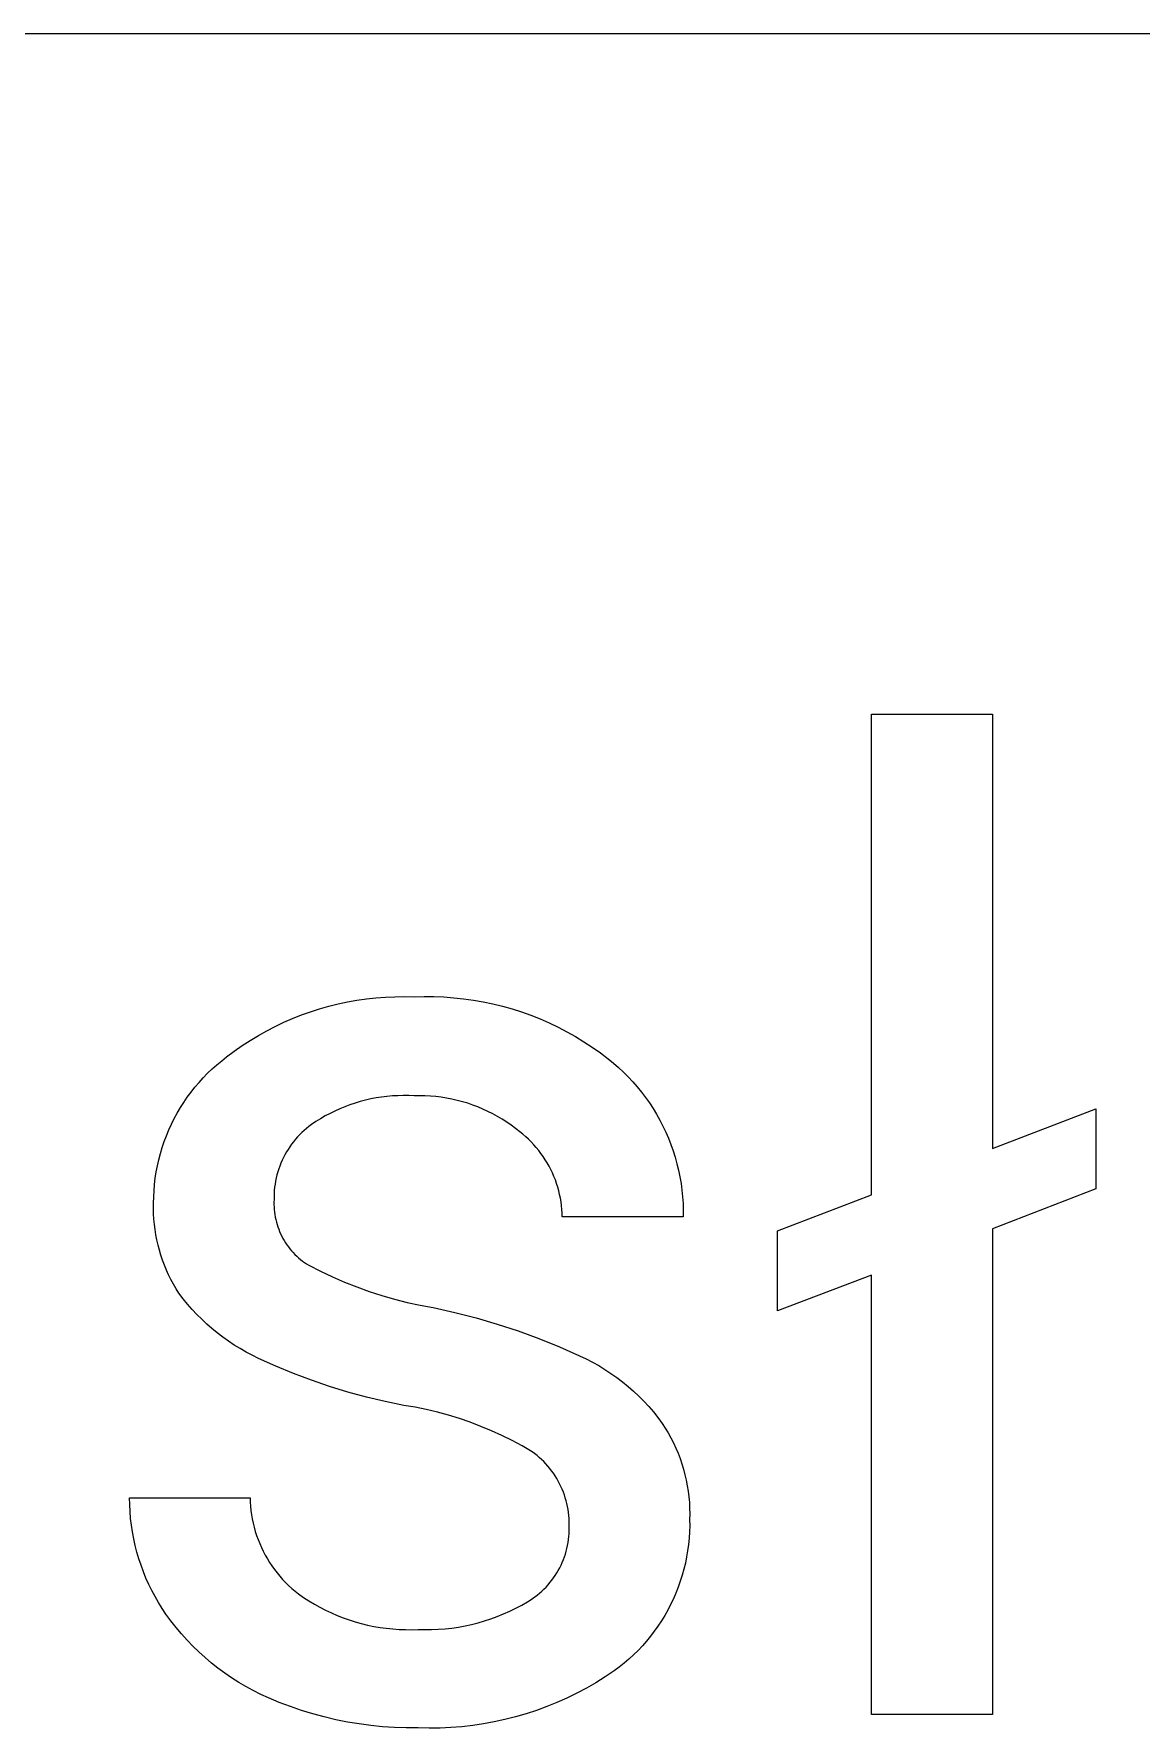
# Model space of a CAD drawing. Header units: millimetres. Extents: x -1519 to 3497, y -297 to 3208.
# Drawn here: x 2277.2 to 2332.7, y 179.1 to 264 of the extents above; entities that cross this region are included whole.
import ezdxf

# ---------------------------------------------------------------- set-up
doc = ezdxf.new("R2010")
doc.units = ezdxf.units.MM
doc.header["$MEASUREMENT"] = 0
doc.layers.add('Domyślny', color=7, linetype='Continuous', true_color=0x000000)

msp = doc.modelspace()

# ---------------------------------------------------------------- linework, layer by layer
at = {"layer": 'Domyślny', "color": 18, "lineweight": 15, "true_color": 0x000000}
for p, q in [((3492.39, 263.982), (1601.48, 263.982)), ((2319.193, 205.824), (2319.193, 229.911)), ((2319.193, 229.911), (2325.257, 229.911)), ((2325.257, 229.911), (2325.257, 208.146)), ((2292.947, 215.496), (2293.418, 215.58)), ((2293.418, 215.58), (2293.893, 215.648)), ((2293.893, 215.648), (2294.369, 215.7)), ((2294.369, 215.7), (2294.847, 215.737)), ((2294.847, 215.737), (2295.326, 215.757)), ((2295.326, 215.757), (2295.805, 215.761)), ((2295.805, 215.761), (2296.284, 215.749)), ((2296.284, 215.749), (2296.78, 215.764)), ((2296.78, 215.764), (2297.276, 215.761)), ((2297.276, 215.761), (2297.772, 215.742)), ((2297.772, 215.742), (2298.267, 215.706)), ((2298.267, 215.706), (2298.761, 215.654)), ((2298.761, 215.654), (2299.252, 215.585)), ((2299.252, 215.585), (2299.741, 215.499)), ((2290.199, 214.666), (2290.644, 214.843)), ((2290.644, 214.843), (2291.096, 215.004)), ((2291.096, 215.004), (2291.552, 215.15)), ((2291.552, 215.15), (2292.013, 215.281)), ((2292.013, 215.281), (2292.478, 215.396)), ((2292.478, 215.396), (2292.947, 215.496)), ((2299.741, 215.499), (2300.227, 215.396)), ((2300.227, 215.396), (2300.709, 215.277)), ((2300.709, 215.277), (2301.187, 215.142)), ((2301.187, 215.142), (2301.659, 214.991)), ((2301.659, 214.991), (2302.127, 214.824)), ((2302.127, 214.824), (2302.588, 214.642)), ((2288.483, 213.815), (2288.901, 214.049)), ((2288.901, 214.049), (2289.327, 214.27)), ((2289.327, 214.27), (2289.759, 214.475)), ((2289.759, 214.475), (2290.199, 214.666)), ((2302.588, 214.642), (2303.043, 214.443)), ((2303.043, 214.443), (2303.491, 214.23)), ((2303.491, 214.23), (2303.932, 214.001)), ((2303.932, 214.001), (2304.365, 213.758)), ((2286.896, 212.743), (2287.279, 213.031)), ((2287.279, 213.031), (2287.672, 213.305)), ((2287.672, 213.305), (2288.073, 213.567)), ((2288.073, 213.567), (2288.483, 213.815)), ((2304.365, 213.758), (2304.789, 213.5)), ((2304.789, 213.5), (2305.204, 213.228)), ((2305.204, 213.228), (2305.61, 212.942)), ((2286.17, 212.139), (2286.405, 212.349)), ((2286.405, 212.349), (2286.647, 212.55)), ((2286.647, 212.55), (2286.896, 212.743)), ((2305.61, 212.942), (2306.005, 212.642)), ((2306.005, 212.642), (2306.266, 212.43)), ((2306.266, 212.43), (2306.52, 212.209)), ((2306.52, 212.209), (2306.766, 211.98)), ((2285.307, 211.224), (2285.511, 211.464)), ((2285.511, 211.464), (2285.723, 211.696)), ((2285.723, 211.696), (2285.943, 211.922)), ((2285.943, 211.922), (2286.17, 212.139)), ((2306.766, 211.98), (2307.004, 211.742)), ((2307.004, 211.742), (2307.234, 211.496)), ((2307.234, 211.496), (2307.455, 211.242)), ((2284.578, 210.199), (2284.747, 210.464)), ((2284.747, 210.464), (2284.925, 210.724)), ((2284.925, 210.724), (2285.111, 210.977)), ((2285.111, 210.977), (2285.307, 211.224)), ((2293.59, 210.505), (2293.329, 210.427)), ((2293.853, 210.574), (2293.59, 210.505)), ((2294.119, 210.634), (2293.853, 210.574)), ((2294.386, 210.685), (2294.119, 210.634)), ((2294.655, 210.727), (2294.386, 210.685)), ((2294.925, 210.76), (2294.655, 210.727)), ((2295.196, 210.784), (2294.925, 210.76)), ((2295.468, 210.798), (2295.196, 210.784)), ((2295.74, 210.804), (2295.468, 210.798)), ((2296.012, 210.801), (2295.74, 210.804)), ((2296.284, 210.788), (2296.012, 210.801)), ((2296.556, 210.793), (2296.284, 210.788)), ((2296.828, 210.789), (2296.556, 210.793)), ((2297.1, 210.775), (2296.828, 210.789)), ((2297.372, 210.751), (2297.1, 210.775)), ((2297.642, 210.719), (2297.372, 210.751)), ((2297.911, 210.677), (2297.642, 210.719)), ((2298.179, 210.625), (2297.911, 210.677)), ((2298.444, 210.565), (2298.179, 210.625)), ((2298.707, 210.495), (2298.444, 210.565)), ((2298.968, 210.416), (2298.707, 210.495)), ((2307.455, 211.242), (2307.667, 210.981)), ((2307.667, 210.981), (2307.871, 210.713)), ((2307.871, 210.713), (2308.064, 210.438)), ((2284.127, 209.369), (2284.268, 209.651)), ((2284.268, 209.651), (2284.418, 209.927)), ((2284.418, 209.927), (2284.578, 210.199)), ((2291.596, 209.647), (2291.365, 209.503)), ((2291.832, 209.783), (2291.596, 209.647)), ((2292.072, 209.911), (2291.832, 209.783)), ((2292.316, 210.031), (2292.072, 209.911)), ((2292.564, 210.143), (2292.316, 210.031)), ((2292.816, 210.246), (2292.564, 210.143)), ((2293.071, 210.341), (2292.816, 210.246)), ((2293.329, 210.427), (2293.071, 210.341)), ((2299.226, 210.328), (2298.968, 210.416)), ((2299.48, 210.232), (2299.226, 210.328)), ((2299.731, 210.126), (2299.48, 210.232)), ((2299.979, 210.012), (2299.731, 210.126)), ((2300.222, 209.889), (2299.979, 210.012)), ((2300.461, 209.758), (2300.222, 209.889)), ((2300.695, 209.619), (2300.461, 209.758)), ((2300.924, 209.472), (2300.695, 209.619)), ((2308.064, 210.438), (2308.249, 210.157)), ((2308.249, 210.157), (2308.424, 209.869)), ((2308.424, 209.869), (2308.588, 209.576)), ((2325.257, 208.146), (2330.418, 210.133)), ((2330.418, 210.133), (2330.418, 206.125)), ((2283.765, 208.497), (2283.876, 208.792)), ((2283.876, 208.792), (2283.997, 209.083)), ((2283.997, 209.083), (2284.127, 209.369)), ((2290.549, 208.843), (2290.442, 208.73)), ((2290.66, 208.953), (2290.549, 208.843)), ((2290.774, 209.059), (2290.66, 208.953)), ((2290.892, 209.161), (2290.774, 209.059)), ((2291.014, 209.258), (2290.892, 209.161)), ((2291.139, 209.352), (2291.014, 209.258)), ((2291.365, 209.503), (2291.139, 209.352)), ((2301.148, 209.317), (2300.924, 209.472)), ((2301.366, 209.154), (2301.148, 209.317)), ((2301.579, 208.984), (2301.366, 209.154)), ((2301.727, 208.866), (2301.579, 208.984)), ((2301.871, 208.743), (2301.727, 208.866)), ((2308.588, 209.576), (2308.743, 209.277)), ((2308.743, 209.277), (2308.887, 208.973)), ((2308.887, 208.973), (2309.021, 208.665)), ((2283.575, 207.897), (2283.665, 208.199)), ((2283.665, 208.199), (2283.765, 208.497)), ((2289.888, 207.978), (2289.811, 207.842)), ((2289.969, 208.111), (2289.888, 207.978)), ((2290.055, 208.241), (2289.969, 208.111)), ((2290.146, 208.368), (2290.055, 208.241)), ((2290.24, 208.492), (2290.146, 208.368)), ((2290.339, 208.613), (2290.24, 208.492)), ((2290.442, 208.73), (2290.339, 208.613)), ((2302.01, 208.614), (2301.871, 208.743)), ((2302.145, 208.482), (2302.01, 208.614)), ((2302.275, 208.344), (2302.145, 208.482)), ((2302.4, 208.202), (2302.275, 208.344)), ((2302.521, 208.056), (2302.4, 208.202)), ((2302.636, 207.905), (2302.521, 208.056)), ((2309.021, 208.665), (2309.144, 208.351)), ((2309.144, 208.351), (2309.256, 208.034)), ((2309.256, 208.034), (2309.358, 207.714)), ((2283.368, 206.976), (2283.426, 207.286)), ((2283.426, 207.286), (2283.495, 207.593)), ((2283.495, 207.593), (2283.575, 207.897)), ((2289.501, 207.128), (2289.454, 206.979)), ((2289.553, 207.275), (2289.501, 207.128)), ((2289.61, 207.42), (2289.553, 207.275)), ((2289.672, 207.563), (2289.61, 207.42)), ((2289.74, 207.703), (2289.672, 207.563)), ((2289.811, 207.842), (2289.74, 207.703)), ((2302.745, 207.751), (2302.636, 207.905)), ((2302.85, 207.593), (2302.745, 207.751)), ((2302.949, 207.431), (2302.85, 207.593)), ((2303.042, 207.266), (2302.949, 207.431)), ((2303.129, 207.098), (2303.042, 207.266)), ((2303.211, 206.927), (2303.129, 207.098)), ((2309.358, 207.714), (2309.448, 207.389)), ((2309.448, 207.389), (2309.528, 207.062)), ((2309.528, 207.062), (2309.595, 206.733)), ((2283.258, 206.039), (2283.284, 206.352)), ((2283.284, 206.352), (2283.32, 206.665)), ((2283.32, 206.665), (2283.368, 206.976)), ((2289.297, 206.216), (2289.282, 206.061)), ((2289.318, 206.371), (2289.297, 206.216)), ((2289.344, 206.524), (2289.318, 206.371)), ((2289.376, 206.677), (2289.344, 206.524)), ((2289.412, 206.829), (2289.376, 206.677)), ((2289.454, 206.979), (2289.412, 206.829)), ((2303.286, 206.754), (2303.211, 206.927)), ((2303.356, 206.577), (2303.286, 206.754)), ((2303.419, 206.399), (2303.356, 206.577)), ((2303.476, 206.218), (2303.419, 206.399)), ((2303.526, 206.036), (2303.476, 206.218)), ((2309.595, 206.733), (2309.652, 206.401)), ((2309.652, 206.401), (2309.697, 206.068)), ((2283.235, 205.145), (2283.238, 205.41)), ((2283.238, 205.41), (2283.242, 205.724)), ((2283.242, 205.724), (2283.258, 206.039)), ((2289.268, 205.593), (2289.264, 205.467)), ((2289.264, 205.467), (2289.264, 205.341)), ((2289.272, 205.905), (2289.267, 205.749)), ((2289.267, 205.749), (2289.268, 205.593)), ((2289.282, 206.061), (2289.272, 205.905)), ((2303.571, 205.852), (2303.526, 206.036)), ((2303.609, 205.666), (2303.571, 205.852)), ((2303.64, 205.479), (2303.609, 205.666)), ((2303.665, 205.292), (2303.64, 205.479)), ((2309.697, 206.068), (2309.731, 205.733)), ((2309.731, 205.733), (2309.754, 205.397)), ((2309.754, 205.397), (2309.764, 205.061)), ((2314.483, 204.037), (2319.193, 205.824)), ((2330.418, 206.125), (2325.257, 204.137)), ((2283.24, 204.881), (2283.235, 205.145)), ((2283.255, 204.617), (2283.24, 204.881)), ((2283.278, 204.354), (2283.255, 204.617)), ((2289.264, 205.341), (2289.268, 205.215)), ((2289.268, 205.215), (2289.276, 205.09)), ((2289.276, 205.09), (2289.289, 204.964)), ((2289.289, 204.964), (2289.307, 204.839)), ((2289.307, 204.839), (2289.328, 204.715)), ((2289.328, 204.715), (2289.354, 204.592)), ((2289.354, 204.592), (2289.385, 204.47)), ((2303.683, 205.103), (2303.665, 205.292)), ((2303.695, 204.914), (2303.683, 205.103)), ((2303.7, 204.725), (2303.695, 204.914)), ((2309.764, 204.725), (2303.7, 204.725)), ((2309.764, 205.061), (2309.764, 204.725)), ((2283.31, 204.091), (2283.278, 204.354)), ((2283.351, 203.83), (2283.31, 204.091)), ((2283.401, 203.571), (2283.351, 203.83)), ((2289.385, 204.47), (2289.419, 204.348)), ((2289.419, 204.348), (2289.458, 204.228)), ((2289.458, 204.228), (2289.501, 204.11)), ((2289.501, 204.11), (2289.548, 203.993)), ((2289.548, 203.993), (2289.599, 203.878)), ((2289.599, 203.878), (2289.654, 203.764)), ((2289.654, 203.764), (2289.712, 203.653)), ((2314.483, 200.028), (2314.483, 204.037)), ((2325.257, 204.137), (2325.257, 179.799)), ((2283.46, 203.313), (2283.401, 203.571)), ((2283.527, 203.057), (2283.46, 203.313)), ((2283.603, 202.804), (2283.527, 203.057)), ((2289.712, 203.653), (2289.775, 203.543)), ((2289.775, 203.543), (2289.841, 203.436)), ((2289.841, 203.436), (2289.912, 203.332)), ((2289.912, 203.332), (2289.985, 203.229)), ((2289.985, 203.229), (2290.063, 203.13)), ((2290.063, 203.13), (2290.143, 203.033)), ((2290.143, 203.033), (2290.227, 202.939)), ((2290.227, 202.939), (2290.314, 202.848)), ((2290.314, 202.848), (2290.405, 202.76)), ((2283.688, 202.554), (2283.603, 202.804)), ((2283.78, 202.306), (2283.688, 202.554)), ((2283.882, 202.062), (2283.78, 202.306)), ((2283.991, 201.821), (2283.882, 202.062)), ((2290.405, 202.76), (2290.498, 202.675)), ((2290.498, 202.675), (2290.594, 202.594)), ((2290.594, 202.594), (2290.693, 202.516)), ((2290.693, 202.516), (2290.795, 202.441)), ((2290.795, 202.441), (2290.899, 202.37)), ((2290.899, 202.37), (2291.005, 202.303)), ((2291.005, 202.303), (2291.594, 202.003)), ((2291.594, 202.003), (2292.193, 201.723)), ((2284.108, 201.584), (2283.991, 201.821)), ((2284.234, 201.352), (2284.108, 201.584)), ((2284.367, 201.123), (2284.234, 201.352)), ((2284.508, 200.9), (2284.367, 201.123)), ((2292.193, 201.723), (2292.8, 201.461)), ((2292.8, 201.461), (2293.415, 201.219)), ((2293.415, 201.219), (2294.037, 200.996)), ((2319.193, 201.815), (2314.483, 200.028)), ((2319.193, 179.799), (2319.193, 201.815)), ((2284.718, 200.624), (2284.508, 200.9)), ((2284.937, 200.356), (2284.718, 200.624)), ((2285.164, 200.096), (2284.937, 200.356)), ((2294.037, 200.996), (2294.666, 200.793)), ((2294.666, 200.793), (2295.301, 200.609)), ((2295.301, 200.609), (2295.941, 200.446)), ((2295.941, 200.446), (2296.586, 200.304)), ((2296.586, 200.304), (2297.236, 200.181)), ((2285.401, 199.843), (2285.164, 200.096)), ((2285.645, 199.598), (2285.401, 199.843)), ((2285.898, 199.361), (2285.645, 199.598)), ((2297.236, 200.181), (2298.315, 199.943)), ((2298.315, 199.943), (2299.385, 199.669)), ((2299.385, 199.669), (2300.446, 199.359)), ((2286.158, 199.133), (2285.898, 199.361)), ((2286.426, 198.913), (2286.158, 199.133)), ((2286.701, 198.703), (2286.426, 198.913)), ((2286.983, 198.502), (2286.701, 198.703)), ((2300.446, 199.359), (2301.496, 199.015)), ((2301.496, 199.015), (2302.534, 198.636)), ((2302.534, 198.636), (2303.558, 198.223)), ((2287.271, 198.31), (2286.983, 198.502)), ((2287.566, 198.128), (2287.271, 198.31)), ((2287.866, 197.956), (2287.566, 198.128)), ((2288.172, 197.794), (2287.866, 197.956)), ((2288.483, 197.642), (2288.172, 197.794)), ((2303.558, 198.223), (2304.569, 197.776)), ((2304.569, 197.776), (2304.895, 197.621)), ((2289.358, 197.248), (2288.483, 197.642)), ((2290.244, 196.881), (2289.358, 197.248)), ((2291.142, 196.543), (2290.244, 196.881)), ((2304.895, 197.621), (2305.215, 197.454)), ((2305.215, 197.454), (2305.529, 197.277)), ((2305.529, 197.277), (2305.837, 197.089)), ((2305.837, 197.089), (2306.138, 196.89)), ((2306.138, 196.89), (2306.433, 196.681)), ((2292.05, 196.234), (2291.142, 196.543)), ((2292.967, 195.953), (2292.05, 196.234)), ((2306.433, 196.681), (2306.72, 196.462)), ((2306.72, 196.462), (2306.999, 196.234)), ((2306.999, 196.234), (2307.27, 195.996)), ((2293.893, 195.701), (2292.967, 195.953)), ((2294.826, 195.479), (2293.893, 195.701)), ((2295.766, 195.287), (2294.826, 195.479)), ((2296.331, 195.191), (2295.766, 195.287)), ((2296.893, 195.077), (2296.331, 195.191)), ((2307.27, 195.996), (2307.533, 195.749)), ((2307.533, 195.749), (2307.787, 195.492)), ((2307.787, 195.492), (2308.032, 195.228)), ((2308.032, 195.228), (2308.268, 194.955)), ((2297.451, 194.944), (2296.893, 195.077)), ((2298.004, 194.794), (2297.451, 194.944)), ((2298.552, 194.625), (2298.004, 194.794)), ((2299.095, 194.439), (2298.552, 194.625)), ((2299.631, 194.236), (2299.095, 194.439)), ((2308.268, 194.955), (2308.495, 194.674)), ((2308.495, 194.674), (2308.711, 194.385)), ((2308.711, 194.385), (2308.864, 194.148)), ((2300.16, 194.015), (2299.631, 194.236)), ((2300.682, 193.778), (2300.16, 194.015)), ((2301.195, 193.523), (2300.682, 193.778)), ((2301.701, 193.252), (2301.195, 193.523)), ((2308.864, 194.148), (2309.009, 193.905)), ((2309.009, 193.905), (2309.145, 193.658)), ((2309.145, 193.658), (2309.273, 193.406)), ((2302.197, 192.965), (2301.701, 193.252)), ((2302.319, 192.874), (2302.197, 192.965)), ((2302.438, 192.779), (2302.319, 192.874)), ((2302.553, 192.68), (2302.438, 192.779)), ((2302.666, 192.577), (2302.553, 192.68)), ((2309.273, 193.406), (2309.391, 193.149)), ((2309.391, 193.149), (2309.501, 192.889)), ((2309.501, 192.889), (2309.602, 192.625)), ((2302.774, 192.471), (2302.666, 192.577)), ((2302.879, 192.36), (2302.774, 192.471)), ((2302.98, 192.247), (2302.879, 192.36)), ((2303.077, 192.129), (2302.98, 192.247)), ((2303.17, 192.009), (2303.077, 192.129)), ((2303.259, 191.885), (2303.17, 192.009)), ((2303.344, 191.759), (2303.259, 191.885)), ((2309.602, 192.625), (2309.693, 192.358)), ((2309.693, 192.358), (2309.775, 192.088)), ((2309.775, 192.088), (2309.848, 191.815)), ((2309.848, 191.815), (2309.911, 191.539)), ((2303.424, 191.63), (2303.344, 191.759)), ((2303.5, 191.498), (2303.424, 191.63)), ((2303.571, 191.363), (2303.5, 191.498)), ((2303.638, 191.226), (2303.571, 191.363)), ((2303.699, 191.087), (2303.638, 191.226)), ((2303.757, 190.946), (2303.699, 191.087)), ((2303.809, 190.803), (2303.757, 190.946)), ((2309.911, 191.539), (2309.964, 191.262)), ((2309.964, 191.262), (2310.008, 190.983)), ((2310.008, 190.983), (2310.042, 190.703)), ((2282.041, 190.316), (2282.035, 190.66)), ((2282.035, 190.66), (2288.065, 190.66)), ((2282.058, 189.971), (2282.041, 190.316)), ((2288.065, 190.66), (2288.073, 190.446)), ((2288.073, 190.446), (2288.088, 190.232)), ((2288.088, 190.232), (2288.11, 190.019)), ((2303.856, 190.659), (2303.809, 190.803)), ((2303.899, 190.513), (2303.856, 190.659)), ((2303.936, 190.365), (2303.899, 190.513)), ((2303.968, 190.216), (2303.936, 190.365)), ((2303.996, 190.067), (2303.968, 190.216)), ((2310.042, 190.703), (2310.067, 190.421)), ((2310.067, 190.421), (2310.081, 190.139)), ((2310.081, 190.139), (2310.086, 189.857)), ((2282.086, 189.628), (2282.058, 189.971)), ((2282.126, 189.286), (2282.086, 189.628)), ((2282.178, 188.945), (2282.126, 189.286)), ((2288.11, 190.019), (2288.14, 189.807)), ((2288.14, 189.807), (2288.177, 189.596)), ((2288.177, 189.596), (2288.221, 189.386)), ((2288.221, 189.386), (2288.273, 189.178)), ((2304.018, 189.916), (2303.996, 190.067)), ((2304.035, 189.765), (2304.018, 189.916)), ((2304.047, 189.613), (2304.035, 189.765)), ((2304.053, 189.461), (2304.047, 189.613)), ((2304.051, 189.157), (2304.055, 189.309)), ((2304.055, 189.309), (2304.053, 189.461)), ((2310.083, 189.26), (2310.074, 188.945)), ((2310.086, 189.857), (2310.081, 189.574)), ((2310.081, 189.574), (2310.083, 189.26)), ((2282.241, 188.606), (2282.178, 188.945)), ((2282.316, 188.27), (2282.241, 188.606)), ((2288.273, 189.178), (2288.331, 188.972)), ((2288.331, 188.972), (2288.397, 188.768)), ((2288.397, 188.768), (2288.469, 188.567)), ((2288.469, 188.567), (2288.549, 188.368)), ((2303.968, 188.271), (2303.994, 188.417)), ((2303.994, 188.417), (2304.016, 188.564)), ((2304.016, 188.564), (2304.032, 188.712)), ((2304.032, 188.712), (2304.044, 188.86)), ((2304.044, 188.86), (2304.05, 189.008)), ((2304.05, 189.008), (2304.051, 189.157)), ((2310.054, 188.631), (2310.023, 188.318)), ((2310.074, 188.945), (2310.054, 188.631)), ((2282.402, 187.936), (2282.316, 188.27)), ((2282.499, 187.606), (2282.402, 187.936)), ((2282.607, 187.279), (2282.499, 187.606)), ((2288.549, 188.368), (2288.635, 188.172)), ((2288.635, 188.172), (2288.728, 187.979)), ((2288.728, 187.979), (2288.828, 187.789)), ((2288.828, 187.789), (2288.934, 187.603)), ((2288.934, 187.603), (2289.046, 187.421)), ((2303.702, 187.422), (2303.758, 187.559)), ((2303.758, 187.559), (2303.81, 187.699)), ((2303.81, 187.699), (2303.857, 187.84)), ((2303.857, 187.84), (2303.899, 187.982)), ((2303.899, 187.982), (2303.936, 188.126)), ((2303.936, 188.126), (2303.968, 188.271)), ((2309.929, 187.695), (2309.866, 187.387)), ((2309.981, 188.006), (2309.929, 187.695)), ((2310.023, 188.318), (2309.981, 188.006)), ((2282.726, 186.955), (2282.607, 187.279)), ((2282.856, 186.636), (2282.726, 186.955)), ((2289.046, 187.421), (2289.165, 187.242)), ((2289.165, 187.242), (2289.29, 187.068)), ((2289.29, 187.068), (2289.421, 186.898)), ((2289.421, 186.898), (2289.557, 186.733)), ((2289.557, 186.733), (2289.699, 186.573)), ((2303.265, 186.647), (2303.349, 186.769)), ((2303.349, 186.769), (2303.429, 186.895)), ((2303.429, 186.895), (2303.504, 187.023)), ((2303.504, 187.023), (2303.574, 187.154)), ((2303.574, 187.154), (2303.64, 187.287)), ((2303.64, 187.287), (2303.702, 187.422)), ((2309.708, 186.778), (2309.613, 186.478)), ((2309.792, 187.081), (2309.708, 186.778)), ((2309.866, 187.387), (2309.792, 187.081)), ((2282.997, 186.322), (2282.856, 186.636)), ((2283.149, 186.012), (2282.997, 186.322)), ((2283.31, 185.708), (2283.149, 186.012)), ((2289.699, 186.573), (2289.847, 186.417)), ((2289.847, 186.417), (2289.999, 186.267)), ((2289.999, 186.267), (2290.157, 186.122)), ((2290.157, 186.122), (2290.32, 185.983)), ((2290.32, 185.983), (2290.487, 185.849)), ((2290.487, 185.849), (2290.749, 185.666)), ((2302.452, 185.786), (2302.566, 185.881)), ((2302.566, 185.881), (2302.677, 185.979)), ((2302.677, 185.979), (2302.785, 186.082)), ((2302.785, 186.082), (2302.889, 186.188)), ((2302.889, 186.188), (2302.989, 186.298)), ((2302.989, 186.298), (2303.085, 186.411)), ((2303.085, 186.411), (2303.177, 186.527)), ((2303.177, 186.527), (2303.265, 186.647)), ((2309.392, 185.888), (2309.267, 185.6)), ((2309.508, 186.181), (2309.392, 185.888)), ((2309.613, 186.478), (2309.508, 186.181)), ((2283.482, 185.409), (2283.31, 185.708)), ((2283.664, 185.117), (2283.482, 185.409)), ((2283.856, 184.83), (2283.664, 185.117)), ((2290.749, 185.666), (2291.016, 185.492)), ((2291.016, 185.492), (2291.289, 185.327)), ((2291.289, 185.327), (2291.567, 185.172)), ((2291.567, 185.172), (2291.851, 185.026)), ((2291.851, 185.026), (2292.139, 184.889)), ((2301.07, 184.974), (2301.373, 185.122)), ((2301.373, 185.122), (2301.671, 185.28)), ((2301.671, 185.28), (2301.963, 185.448)), ((2301.963, 185.448), (2302.09, 185.526)), ((2302.09, 185.526), (2302.213, 185.609)), ((2302.213, 185.609), (2302.334, 185.695)), ((2302.334, 185.695), (2302.452, 185.786)), ((2308.986, 185.036), (2308.832, 184.762)), ((2309.131, 185.316), (2308.986, 185.036)), ((2309.267, 185.6), (2309.131, 185.316)), ((2284.103, 184.492), (2283.856, 184.83)), ((2284.361, 184.162), (2284.103, 184.492)), ((2284.631, 183.841), (2284.361, 184.162)), ((2292.139, 184.889), (2292.432, 184.763)), ((2292.432, 184.763), (2292.729, 184.646)), ((2292.729, 184.646), (2293.029, 184.54)), ((2293.029, 184.54), (2293.333, 184.443)), ((2293.333, 184.443), (2293.64, 184.358)), ((2293.64, 184.358), (2293.95, 184.282)), ((2293.95, 184.282), (2294.262, 184.217)), ((2294.262, 184.217), (2294.577, 184.163)), ((2294.577, 184.163), (2294.892, 184.119)), ((2298.167, 184.132), (2298.5, 184.181)), ((2298.5, 184.181), (2298.832, 184.241)), ((2298.832, 184.241), (2299.162, 184.312)), ((2299.162, 184.312), (2299.489, 184.395)), ((2299.489, 184.395), (2299.813, 184.489)), ((2299.813, 184.489), (2300.133, 184.594)), ((2300.133, 184.594), (2300.45, 184.71)), ((2300.45, 184.71), (2300.762, 184.837)), ((2300.762, 184.837), (2301.07, 184.974)), ((2308.494, 184.231), (2308.312, 183.975)), ((2308.668, 184.494), (2308.494, 184.231)), ((2308.832, 184.762), (2308.668, 184.494)), ((2284.911, 183.529), (2284.631, 183.841)), ((2285.201, 183.227), (2284.911, 183.529)), ((2294.892, 184.119), (2295.21, 184.086)), ((2295.21, 184.086), (2295.528, 184.064)), ((2295.528, 184.064), (2295.847, 184.053)), ((2295.847, 184.053), (2296.165, 184.052)), ((2296.165, 184.052), (2296.484, 184.062)), ((2296.484, 184.062), (2296.821, 184.053)), ((2296.821, 184.053), (2297.158, 184.055)), ((2297.158, 184.055), (2297.495, 184.069)), ((2297.495, 184.069), (2297.832, 184.095)), ((2297.832, 184.095), (2298.167, 184.132)), ((2307.921, 183.481), (2307.713, 183.245)), ((2308.121, 183.724), (2307.921, 183.481)), ((2308.312, 183.975), (2308.121, 183.724)), ((2285.502, 182.935), (2285.201, 183.227)), ((2285.813, 182.653), (2285.502, 182.935)), ((2286.133, 182.382), (2285.813, 182.653)), ((2307.042, 182.581), (2306.804, 182.376)), ((2307.274, 182.795), (2307.042, 182.581)), ((2307.497, 183.016), (2307.274, 182.795)), ((2307.713, 183.245), (2307.497, 183.016)), ((2286.462, 182.123), (2286.133, 182.382)), ((2286.799, 181.874), (2286.462, 182.123)), ((2287.145, 181.638), (2286.799, 181.874)), ((2287.499, 181.413), (2287.145, 181.638)), ((2305.851, 181.686), (2305.386, 181.397)), ((2306.306, 181.991), (2305.851, 181.686)), ((2306.558, 182.179), (2306.306, 181.991)), ((2306.804, 182.376), (2306.558, 182.179)), ((2287.86, 181.2), (2287.499, 181.413)), ((2288.228, 181), (2287.86, 181.2)), ((2288.603, 180.812), (2288.228, 181)), ((2288.984, 180.638), (2288.603, 180.812)), ((2304.427, 180.866), (2303.934, 180.626)), ((2304.911, 181.123), (2304.427, 180.866)), ((2305.386, 181.397), (2304.911, 181.123)), ((2289.531, 180.409), (2288.984, 180.638)), ((2290.085, 180.198), (2289.531, 180.409)), ((2290.646, 180.006), (2290.085, 180.198)), ((2291.213, 179.833), (2290.646, 180.006)), ((2302.412, 180.009), (2301.891, 179.838)), ((2302.926, 180.197), (2302.412, 180.009)), ((2303.434, 180.403), (2302.926, 180.197)), ((2303.934, 180.626), (2303.434, 180.403)), ((2291.786, 179.678), (2291.213, 179.833)), ((2292.363, 179.542), (2291.786, 179.678)), ((2292.944, 179.426), (2292.363, 179.542)), ((2293.529, 179.329), (2292.944, 179.426)), ((2294.117, 179.251), (2293.529, 179.329)), ((2294.707, 179.192), (2294.117, 179.251)), ((2295.299, 179.153), (2294.707, 179.192)), ((2295.891, 179.134), (2295.299, 179.153)), ((2296.484, 179.134), (2295.891, 179.134)), ((2297.032, 179.121), (2296.484, 179.134)), ((2297.58, 179.126), (2297.032, 179.121)), ((2298.127, 179.151), (2297.58, 179.126)), ((2298.673, 179.193), (2298.127, 179.151)), ((2299.218, 179.255), (2298.673, 179.193)), ((2299.76, 179.335), (2299.218, 179.255)), ((2300.299, 179.433), (2299.76, 179.335)), ((2300.834, 179.55), (2300.299, 179.433)), ((2301.365, 179.685), (2300.834, 179.55)), ((2301.891, 179.838), (2301.365, 179.685)), ((2325.257, 179.799), (2319.193, 179.799))]:
    msp.add_line(p, q, dxfattribs=at)

doc.saveas('drawing.dxf')
